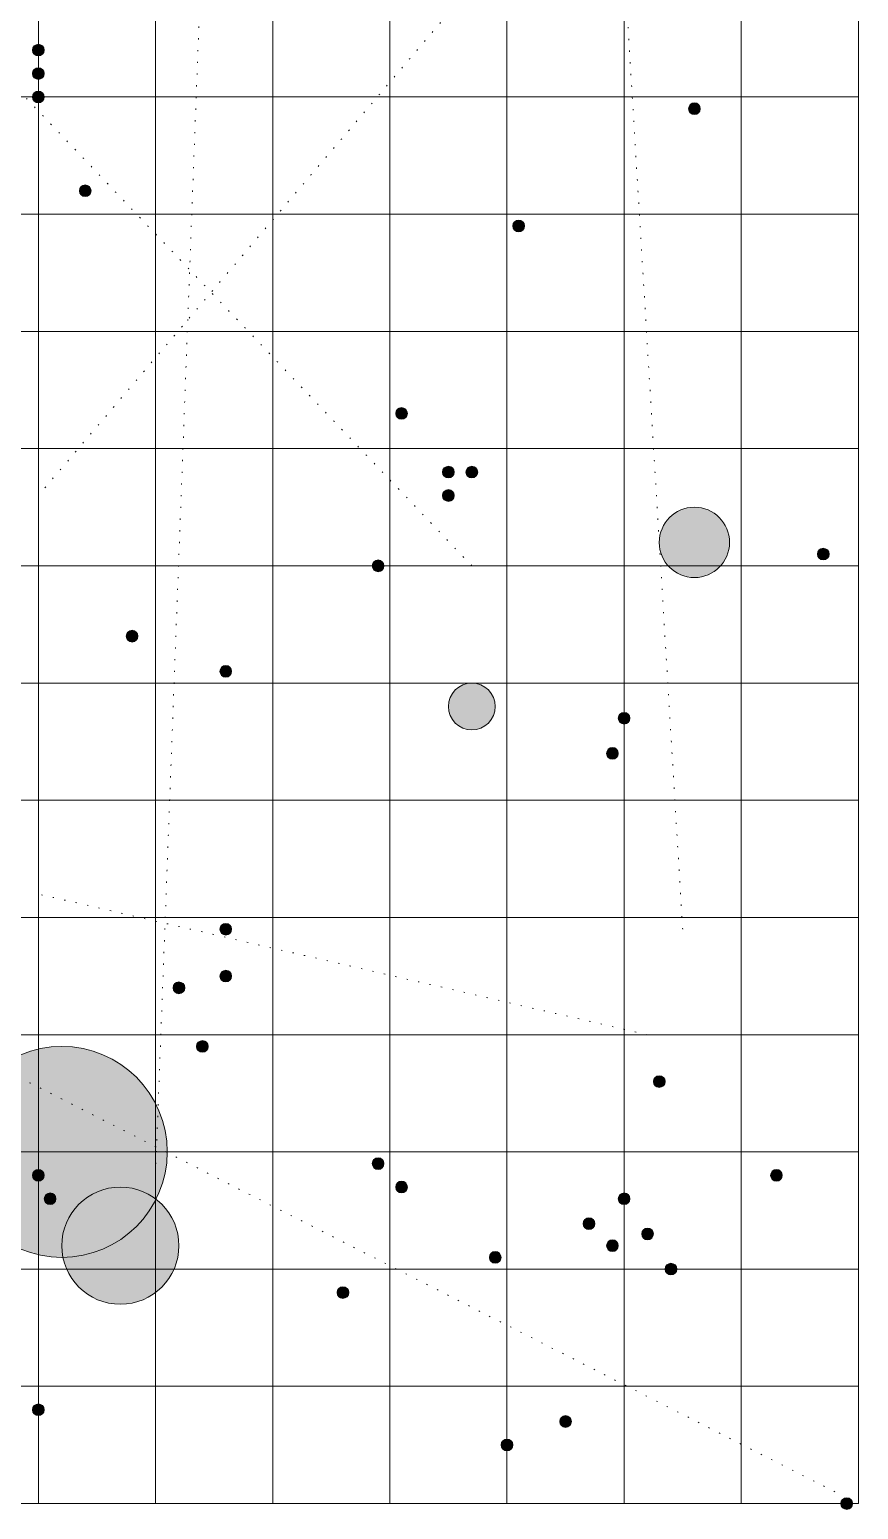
# Model space of a CAD drawing. Header units: inches. Extents: x 0 to 250, y -5 to 220.
# Drawn here: x 179.2 to 250, y -0.5 to 125.8 of the extents above; entities that cross this region are included whole.
import ezdxf

# ---------------------------------------------------------------- set-up
doc = ezdxf.new("R2010")
doc.units = ezdxf.units.IN
doc.header["$MEASUREMENT"] = 0
for name, pattern in [('AI-Linetype-13', [1, 0.1, -0.9]), ('AI-Linetype-14', [1, 0.1, -0.9]), ('AI-Linetype-28', [1, 0.1, -0.9]), ('AI-Linetype-29', [1, 0.1, -0.9]), ('AI-Linetype-30', [1, 0.1, -0.9]), ('AI-Linetype-7', [1, 0.1, -0.9])]:
    doc.linetypes.add(name, pattern=pattern)
for name, color, linetype in [('Class A Systems', 7, 'Continuous'), ('Class B Systems', 7, 'Continuous'), ('Class F Systems', 7, 'Continuous'), ('Class G Systems', 7, 'Continuous'), ('Class K Systems', 7, 'Continuous'), ('Class M Systems', 7, 'Continuous'), ('Class O Systems', 7, 'Continuous'), ('Fluxes', 7, 'Continuous'), ('Grid', 7, 'Continuous'), ('Nebulae', 7, 'Continuous')]:
    doc.layers.add(name, color=color, linetype=linetype)

msp = doc.modelspace()

# ---------------------------------------------------------------- hatches: boundary and pattern name
at = {"layer": 'Class A Systems', "true_color": 0x41ad76}
h = msp.add_hatch(color=115, dxfattribs=at)
h.dxf.hatch_style = 2
edge = h.paths.add_edge_path()
edge.add_spline(control_points=[(221.5, 109), (221.5, 108.72), (221.28, 108.5), (221, 108.5), (220.72, 108.5), (220.5, 108.72), (220.5, 109), (220.5, 109.28), (220.72, 109.5), (221, 109.5), (221.28, 109.5), (221.5, 109.28), (221.5, 109)], knot_values=[0, 0, 0, 0, 1, 1, 1, 2, 2, 2, 3, 3, 3, 4, 4, 4, 4], degree=3, periodic=1)
h = msp.add_hatch(color=115, dxfattribs=at)
h.dxf.hatch_style = 2
edge = h.paths.add_edge_path()
edge.add_spline(control_points=[(219.5, 21), (219.5, 20.72), (219.28, 20.5), (219, 20.5), (218.72, 20.5), (218.5, 20.72), (218.5, 21), (218.5, 21.28), (218.72, 21.5), (219, 21.5), (219.28, 21.5), (219.5, 21.28), (219.5, 21)], knot_values=[0, 0, 0, 0, 1, 1, 1, 2, 2, 2, 3, 3, 3, 4, 4, 4, 4], degree=3, periodic=1)
at = {"layer": 'Class B Systems', "true_color": 0xb8e0f2}
h = msp.add_hatch(color=254, dxfattribs=at)
h.dxf.hatch_style = 2
edge = h.paths.add_edge_path()
edge.add_spline(control_points=[(181.5, 26), (181.5, 25.72), (181.28, 25.5), (181, 25.5), (180.72, 25.5), (180.5, 25.72), (180.5, 26), (180.5, 26.28), (180.72, 26.5), (181, 26.5), (181.28, 26.5), (181.5, 26.28), (181.5, 26)], knot_values=[0, 0, 0, 0, 1, 1, 1, 2, 2, 2, 3, 3, 3, 4, 4, 4, 4], degree=3, periodic=1)
h = msp.add_hatch(color=254, dxfattribs=at)
h.dxf.hatch_style = 2
edge = h.paths.add_edge_path()
edge.add_spline(control_points=[(227.5, 23.88), (227.5, 23.6), (227.28, 23.38), (227, 23.38), (226.72, 23.38), (226.5, 23.6), (226.5, 23.88), (226.5, 24.15), (226.72, 24.38), (227, 24.38), (227.28, 24.38), (227.5, 24.15), (227.5, 23.88)], knot_values=[0, 0, 0, 0, 1, 1, 1, 2, 2, 2, 3, 3, 3, 4, 4, 4, 4], degree=3, periodic=1)
at = {"layer": 'Class F Systems', "true_color": 0xfffefe}
h = msp.add_hatch(color=7, dxfattribs=at)
h.dxf.hatch_style = 2
edge = h.paths.add_edge_path()
edge.add_spline(control_points=[(180.5, 122), (180.5, 121.72), (180.28, 121.5), (180, 121.5), (179.72, 121.5), (179.5, 121.72), (179.5, 122), (179.5, 122.28), (179.72, 122.5), (180, 122.5), (180.28, 122.5), (180.5, 122.28), (180.5, 122)], knot_values=[0, 0, 0, 0, 1, 1, 1, 2, 2, 2, 3, 3, 3, 4, 4, 4, 4], degree=3, periodic=1)
h = msp.add_hatch(color=7, dxfattribs=at)
h.dxf.hatch_style = 2
edge = h.paths.add_edge_path()
edge.add_spline(control_points=[(236.5, 119), (236.5, 118.72), (236.28, 118.5), (236, 118.5), (235.72, 118.5), (235.5, 118.72), (235.5, 119), (235.5, 119.28), (235.72, 119.5), (236, 119.5), (236.28, 119.5), (236.5, 119.28), (236.5, 119)], knot_values=[0, 0, 0, 0, 1, 1, 1, 2, 2, 2, 3, 3, 3, 4, 4, 4, 4], degree=3, periodic=1)
h = msp.add_hatch(color=7, dxfattribs=at)
h.dxf.hatch_style = 2
edge = h.paths.add_edge_path()
edge.add_spline(control_points=[(184.5, 112), (184.5, 111.72), (184.28, 111.5), (184, 111.5), (183.72, 111.5), (183.5, 111.72), (183.5, 112), (183.5, 112.28), (183.72, 112.5), (184, 112.5), (184.28, 112.5), (184.5, 112.28), (184.5, 112)], knot_values=[0, 0, 0, 0, 1, 1, 1, 2, 2, 2, 3, 3, 3, 4, 4, 4, 4], degree=3, periodic=1)
h = msp.add_hatch(color=7, dxfattribs=at)
h.dxf.hatch_style = 2
edge = h.paths.add_edge_path()
edge.add_spline(control_points=[(230.5, 67), (230.5, 66.72), (230.28, 66.5), (230, 66.5), (229.72, 66.5), (229.5, 66.72), (229.5, 67), (229.5, 67.28), (229.72, 67.5), (230, 67.5), (230.28, 67.5), (230.5, 67.28), (230.5, 67)], knot_values=[0, 0, 0, 0, 1, 1, 1, 2, 2, 2, 3, 3, 3, 4, 4, 4, 4], degree=3, periodic=1)
h = msp.add_hatch(color=7, dxfattribs=at)
h.dxf.hatch_style = 2
edge = h.paths.add_edge_path()
edge.add_spline(control_points=[(196.5, 49), (196.5, 48.72), (196.28, 48.5), (196, 48.5), (195.72, 48.5), (195.5, 48.72), (195.5, 49), (195.5, 49.28), (195.72, 49.5), (196, 49.5), (196.28, 49.5), (196.5, 49.28), (196.5, 49)], knot_values=[0, 0, 0, 0, 1, 1, 1, 2, 2, 2, 3, 3, 3, 4, 4, 4, 4], degree=3, periodic=1)
h = msp.add_hatch(color=7, dxfattribs=at)
h.dxf.hatch_style = 2
edge = h.paths.add_edge_path()
edge.add_spline(control_points=[(192.5, 44), (192.5, 43.72), (192.28, 43.5), (192, 43.5), (191.72, 43.5), (191.5, 43.72), (191.5, 44), (191.5, 44.28), (191.72, 44.5), (192, 44.5), (192.28, 44.5), (192.5, 44.28), (192.5, 44)], knot_values=[0, 0, 0, 0, 1, 1, 1, 2, 2, 2, 3, 3, 3, 4, 4, 4, 4], degree=3, periodic=1)
h = msp.add_hatch(color=7, dxfattribs=at)
h.dxf.hatch_style = 2
edge = h.paths.add_edge_path()
edge.add_spline(control_points=[(243.5, 28), (243.5, 27.72), (243.28, 27.5), (243, 27.5), (242.72, 27.5), (242.5, 27.72), (242.5, 28), (242.5, 28.28), (242.72, 28.5), (243, 28.5), (243.28, 28.5), (243.5, 28.28), (243.5, 28)], knot_values=[0, 0, 0, 0, 1, 1, 1, 2, 2, 2, 3, 3, 3, 4, 4, 4, 4], degree=3, periodic=1)
h = msp.add_hatch(color=7, dxfattribs=at)
h.dxf.hatch_style = 2
edge = h.paths.add_edge_path()
edge.add_spline(control_points=[(232.5, 23), (232.5, 22.72), (232.28, 22.5), (232, 22.5), (231.72, 22.5), (231.5, 22.72), (231.5, 23), (231.5, 23.28), (231.72, 23.5), (232, 23.5), (232.28, 23.5), (232.5, 23.28), (232.5, 23)], knot_values=[0, 0, 0, 0, 1, 1, 1, 2, 2, 2, 3, 3, 3, 4, 4, 4, 4], degree=3, periodic=1)
h = msp.add_hatch(color=7, dxfattribs=at)
h.dxf.hatch_style = 2
edge = h.paths.add_edge_path()
edge.add_spline(control_points=[(234.5, 20), (234.5, 19.72), (234.28, 19.5), (234, 19.5), (233.72, 19.5), (233.5, 19.72), (233.5, 20), (233.5, 20.28), (233.72, 20.5), (234, 20.5), (234.28, 20.5), (234.5, 20.28), (234.5, 20)], knot_values=[0, 0, 0, 0, 1, 1, 1, 2, 2, 2, 3, 3, 3, 4, 4, 4, 4], degree=3, periodic=1)
h = msp.add_hatch(color=7, dxfattribs=at)
h.dxf.hatch_style = 2
edge = h.paths.add_edge_path()
edge.add_spline(control_points=[(206.5, 18), (206.5, 17.72), (206.28, 17.5), (206, 17.5), (205.72, 17.5), (205.5, 17.72), (205.5, 18), (205.5, 18.28), (205.72, 18.5), (206, 18.5), (206.28, 18.5), (206.5, 18.28), (206.5, 18)], knot_values=[0, 0, 0, 0, 1, 1, 1, 2, 2, 2, 3, 3, 3, 4, 4, 4, 4], degree=3, periodic=1)
h = msp.add_hatch(color=7, dxfattribs=at)
h.dxf.hatch_style = 2
edge = h.paths.add_edge_path()
edge.add_spline(control_points=[(180.5, 8), (180.5, 7.72), (180.28, 7.5), (180, 7.5), (179.72, 7.5), (179.5, 7.72), (179.5, 8), (179.5, 8.28), (179.72, 8.5), (180, 8.5), (180.28, 8.5), (180.5, 8.28), (180.5, 8)], knot_values=[0, 0, 0, 0, 1, 1, 1, 2, 2, 2, 3, 3, 3, 4, 4, 4, 4], degree=3, periodic=1)
h = msp.add_hatch(color=7, dxfattribs=at)
h.dxf.hatch_style = 2
edge = h.paths.add_edge_path()
edge.add_spline(control_points=[(225.5, 7), (225.5, 6.72), (225.28, 6.5), (225, 6.5), (224.72, 6.5), (224.5, 6.72), (224.5, 7), (224.5, 7.28), (224.72, 7.5), (225, 7.5), (225.28, 7.5), (225.5, 7.28), (225.5, 7)], knot_values=[0, 0, 0, 0, 1, 1, 1, 2, 2, 2, 3, 3, 3, 4, 4, 4, 4], degree=3, periodic=1)
at = {"layer": 'Class G Systems', "true_color": 0xece846}
h = msp.add_hatch(color=53, dxfattribs=at)
h.dxf.hatch_style = 2
edge = h.paths.add_edge_path()
edge.add_spline(control_points=[(180.5, 124), (180.5, 123.72), (180.28, 123.5), (180, 123.5), (179.72, 123.5), (179.5, 123.72), (179.5, 124), (179.5, 124.28), (179.72, 124.5), (180, 124.5), (180.28, 124.5), (180.5, 124.28), (180.5, 124)], knot_values=[0, 0, 0, 0, 1, 1, 1, 2, 2, 2, 3, 3, 3, 4, 4, 4, 4], degree=3, periodic=1)
h = msp.add_hatch(color=53, dxfattribs=at)
h.dxf.hatch_style = 2
edge = h.paths.add_edge_path()
edge.add_spline(control_points=[(215.5, 88), (215.5, 87.72), (215.28, 87.5), (215, 87.5), (214.72, 87.5), (214.5, 87.72), (214.5, 88), (214.5, 88.28), (214.72, 88.5), (215, 88.5), (215.28, 88.5), (215.5, 88.28), (215.5, 88)], knot_values=[0, 0, 0, 0, 1, 1, 1, 2, 2, 2, 3, 3, 3, 4, 4, 4, 4], degree=3, periodic=1)
h = msp.add_hatch(color=53, dxfattribs=at)
h.dxf.hatch_style = 2
edge = h.paths.add_edge_path()
edge.add_spline(control_points=[(215.5, 86), (215.5, 85.72), (215.28, 85.5), (215, 85.5), (214.72, 85.5), (214.5, 85.72), (214.5, 86), (214.5, 86.28), (214.72, 86.5), (215, 86.5), (215.28, 86.5), (215.5, 86.28), (215.5, 86)], knot_values=[0, 0, 0, 0, 1, 1, 1, 2, 2, 2, 3, 3, 3, 4, 4, 4, 4], degree=3, periodic=1)
h = msp.add_hatch(color=53, dxfattribs=at)
h.dxf.hatch_style = 2
edge = h.paths.add_edge_path()
edge.add_spline(control_points=[(209.5, 80), (209.5, 79.72), (209.28, 79.5), (209, 79.5), (208.72, 79.5), (208.5, 79.72), (208.5, 80), (208.5, 80.28), (208.72, 80.5), (209, 80.5), (209.28, 80.5), (209.5, 80.28), (209.5, 80)], knot_values=[0, 0, 0, 0, 1, 1, 1, 2, 2, 2, 3, 3, 3, 4, 4, 4, 4], degree=3, periodic=1)
h = msp.add_hatch(color=53, dxfattribs=at)
h.dxf.hatch_style = 2
edge = h.paths.add_edge_path()
edge.add_spline(control_points=[(196.5, 71), (196.5, 70.72), (196.28, 70.5), (196, 70.5), (195.72, 70.5), (195.5, 70.72), (195.5, 71), (195.5, 71.28), (195.72, 71.5), (196, 71.5), (196.28, 71.5), (196.5, 71.28), (196.5, 71)], knot_values=[0, 0, 0, 0, 1, 1, 1, 2, 2, 2, 3, 3, 3, 4, 4, 4, 4], degree=3, periodic=1)
h = msp.add_hatch(color=53, dxfattribs=at)
h.dxf.hatch_style = 2
edge = h.paths.add_edge_path()
edge.add_spline(control_points=[(233.5, 36), (233.5, 35.72), (233.28, 35.5), (233, 35.5), (232.72, 35.5), (232.5, 35.72), (232.5, 36), (232.5, 36.28), (232.72, 36.5), (233, 36.5), (233.28, 36.5), (233.5, 36.28), (233.5, 36)], knot_values=[0, 0, 0, 0, 1, 1, 1, 2, 2, 2, 3, 3, 3, 4, 4, 4, 4], degree=3, periodic=1)
h = msp.add_hatch(color=53, dxfattribs=at)
h.dxf.hatch_style = 2
edge = h.paths.add_edge_path()
edge.add_spline(control_points=[(209.5, 29), (209.5, 28.72), (209.28, 28.5), (209, 28.5), (208.72, 28.5), (208.5, 28.72), (208.5, 29), (208.5, 29.28), (208.72, 29.5), (209, 29.5), (209.28, 29.5), (209.5, 29.28), (209.5, 29)], knot_values=[0, 0, 0, 0, 1, 1, 1, 2, 2, 2, 3, 3, 3, 4, 4, 4, 4], degree=3, periodic=1)
h = msp.add_hatch(color=53, dxfattribs=at)
h.dxf.hatch_style = 2
edge = h.paths.add_edge_path()
edge.add_spline(control_points=[(230.5, 26), (230.5, 25.72), (230.28, 25.5), (230, 25.5), (229.72, 25.5), (229.5, 25.72), (229.5, 26), (229.5, 26.28), (229.72, 26.5), (230, 26.5), (230.28, 26.5), (230.5, 26.28), (230.5, 26)], knot_values=[0, 0, 0, 0, 1, 1, 1, 2, 2, 2, 3, 3, 3, 4, 4, 4, 4], degree=3, periodic=1)
at = {"layer": 'Class K Systems', "true_color": 0xf79435}
h = msp.add_hatch(color=30, dxfattribs=at)
h.dxf.hatch_style = 2
edge = h.paths.add_edge_path()
edge.add_spline(control_points=[(180.5, 120), (180.5, 119.72), (180.28, 119.5), (180, 119.5), (179.72, 119.5), (179.5, 119.72), (179.5, 120), (179.5, 120.28), (179.72, 120.5), (180, 120.5), (180.28, 120.5), (180.5, 120.28), (180.5, 120)], knot_values=[0, 0, 0, 0, 1, 1, 1, 2, 2, 2, 3, 3, 3, 4, 4, 4, 4], degree=3, periodic=1)
h = msp.add_hatch(color=30, dxfattribs=at)
h.dxf.hatch_style = 2
edge = h.paths.add_edge_path()
edge.add_spline(control_points=[(217.5, 88), (217.5, 87.72), (217.28, 87.5), (217, 87.5), (216.72, 87.5), (216.5, 87.72), (216.5, 88), (216.5, 88.28), (216.72, 88.5), (217, 88.5), (217.28, 88.5), (217.5, 88.28), (217.5, 88)], knot_values=[0, 0, 0, 0, 1, 1, 1, 2, 2, 2, 3, 3, 3, 4, 4, 4, 4], degree=3, periodic=1)
h = msp.add_hatch(color=30, dxfattribs=at)
h.dxf.hatch_style = 2
edge = h.paths.add_edge_path()
edge.add_spline(control_points=[(196.5, 45), (196.5, 44.72), (196.28, 44.5), (196, 44.5), (195.72, 44.5), (195.5, 44.72), (195.5, 45), (195.5, 45.28), (195.72, 45.5), (196, 45.5), (196.28, 45.5), (196.5, 45.28), (196.5, 45)], knot_values=[0, 0, 0, 0, 1, 1, 1, 2, 2, 2, 3, 3, 3, 4, 4, 4, 4], degree=3, periodic=1)
h = msp.add_hatch(color=30, dxfattribs=at)
h.dxf.hatch_style = 2
edge = h.paths.add_edge_path()
edge.add_spline(control_points=[(229.5, 22), (229.5, 21.72), (229.28, 21.5), (229, 21.5), (228.72, 21.5), (228.5, 21.72), (228.5, 22), (228.5, 22.28), (228.72, 22.5), (229, 22.5), (229.28, 22.5), (229.5, 22.28), (229.5, 22)], knot_values=[0, 0, 0, 0, 1, 1, 1, 2, 2, 2, 3, 3, 3, 4, 4, 4, 4], degree=3, periodic=1)
h = msp.add_hatch(color=30, dxfattribs=at)
h.dxf.hatch_style = 2
edge = h.paths.add_edge_path()
edge.add_spline(control_points=[(220.5, 5), (220.5, 4.72), (220.28, 4.5), (220, 4.5), (219.72, 4.5), (219.5, 4.72), (219.5, 5), (219.5, 5.28), (219.72, 5.5), (220, 5.5), (220.28, 5.5), (220.5, 5.28), (220.5, 5)], knot_values=[0, 0, 0, 0, 1, 1, 1, 2, 2, 2, 3, 3, 3, 4, 4, 4, 4], degree=3, periodic=1)
at = {"layer": 'Class M Systems', "true_color": 0xeb2149}
h = msp.add_hatch(color=240, dxfattribs=at)
h.dxf.hatch_style = 2
edge = h.paths.add_edge_path()
edge.add_spline(control_points=[(211.5, 93), (211.5, 92.72), (211.28, 92.5), (211, 92.5), (210.72, 92.5), (210.5, 92.72), (210.5, 93), (210.5, 93.28), (210.72, 93.5), (211, 93.5), (211.28, 93.5), (211.5, 93.28), (211.5, 93)], knot_values=[0, 0, 0, 0, 1, 1, 1, 2, 2, 2, 3, 3, 3, 4, 4, 4, 4], degree=3, periodic=1)
h = msp.add_hatch(color=240, dxfattribs=at)
h.dxf.hatch_style = 2
edge = h.paths.add_edge_path()
edge.add_spline(control_points=[(247.5, 81), (247.5, 80.72), (247.28, 80.5), (247, 80.5), (246.72, 80.5), (246.5, 80.72), (246.5, 81), (246.5, 81.28), (246.72, 81.5), (247, 81.5), (247.28, 81.5), (247.5, 81.28), (247.5, 81)], knot_values=[0, 0, 0, 0, 1, 1, 1, 2, 2, 2, 3, 3, 3, 4, 4, 4, 4], degree=3, periodic=1)
h = msp.add_hatch(color=240, dxfattribs=at)
h.dxf.hatch_style = 2
edge = h.paths.add_edge_path()
edge.add_spline(control_points=[(188.5, 74), (188.5, 73.72), (188.28, 73.5), (188, 73.5), (187.72, 73.5), (187.5, 73.72), (187.5, 74), (187.5, 74.28), (187.72, 74.5), (188, 74.5), (188.28, 74.5), (188.5, 74.28), (188.5, 74)], knot_values=[0, 0, 0, 0, 1, 1, 1, 2, 2, 2, 3, 3, 3, 4, 4, 4, 4], degree=3, periodic=1)
h = msp.add_hatch(color=240, dxfattribs=at)
h.dxf.hatch_style = 2
edge = h.paths.add_edge_path()
edge.add_spline(control_points=[(194.5, 39), (194.5, 38.72), (194.28, 38.5), (194, 38.5), (193.72, 38.5), (193.5, 38.72), (193.5, 39), (193.5, 39.28), (193.72, 39.5), (194, 39.5), (194.28, 39.5), (194.5, 39.28), (194.5, 39)], knot_values=[0, 0, 0, 0, 1, 1, 1, 2, 2, 2, 3, 3, 3, 4, 4, 4, 4], degree=3, periodic=1)
h = msp.add_hatch(color=240, dxfattribs=at)
h.dxf.hatch_style = 2
edge = h.paths.add_edge_path()
edge.add_spline(control_points=[(180.5, 28), (180.5, 27.72), (180.28, 27.5), (180, 27.5), (179.72, 27.5), (179.5, 27.72), (179.5, 28), (179.5, 28.28), (179.72, 28.5), (180, 28.5), (180.28, 28.5), (180.5, 28.28), (180.5, 28)], knot_values=[0, 0, 0, 0, 1, 1, 1, 2, 2, 2, 3, 3, 3, 4, 4, 4, 4], degree=3, periodic=1)
h = msp.add_hatch(color=240, dxfattribs=at)
h.dxf.hatch_style = 2
edge = h.paths.add_edge_path()
edge.add_spline(control_points=[(211.5, 27), (211.5, 26.72), (211.28, 26.5), (211, 26.5), (210.72, 26.5), (210.5, 26.72), (210.5, 27), (210.5, 27.28), (210.72, 27.5), (211, 27.5), (211.28, 27.5), (211.5, 27.28), (211.5, 27)], knot_values=[0, 0, 0, 0, 1, 1, 1, 2, 2, 2, 3, 3, 3, 4, 4, 4, 4], degree=3, periodic=1)
h = msp.add_hatch(color=240, dxfattribs=at)
h.dxf.hatch_style = 2
edge = h.paths.add_edge_path()
edge.add_spline(control_points=[(249.5, 0), (249.5, -0.28), (249.28, -0.5), (249, -0.5), (248.72, -0.5), (248.5, -0.28), (248.5, 0), (248.5, 0.28), (248.72, 0.5), (249, 0.5), (249.28, 0.5), (249.5, 0.28), (249.5, 0)], knot_values=[0, 0, 0, 0, 1, 1, 1, 2, 2, 2, 3, 3, 3, 4, 4, 4, 4], degree=3, periodic=1)
at = {"layer": 'Class O Systems', "true_color": 0x4252a3}
h = msp.add_hatch(color=175, dxfattribs=at)
h.dxf.hatch_style = 2
edge = h.paths.add_edge_path()
edge.add_spline(control_points=[(229.5, 64), (229.5, 63.72), (229.28, 63.5), (229, 63.5), (228.72, 63.5), (228.5, 63.72), (228.5, 64), (228.5, 64.28), (228.72, 64.5), (229, 64.5), (229.28, 64.5), (229.5, 64.28), (229.5, 64)], knot_values=[0, 0, 0, 0, 1, 1, 1, 2, 2, 2, 3, 3, 3, 4, 4, 4, 4], degree=3, periodic=1)
at = {"layer": 'Nebulae', "true_color": 0x7fc7b2}
h = msp.add_hatch(color=123, dxfattribs=at)
h.dxf.hatch_style = 2
edge = h.paths.add_edge_path()
edge.add_spline(control_points=[(239, 82), (239, 80.34), (237.66, 79), (236, 79), (234.34, 79), (233, 80.34), (233, 82), (233, 83.66), (234.34, 85), (236, 85), (237.66, 85), (239, 83.66), (239, 82)], knot_values=[0, 0, 0, 0, 1, 1, 1, 2, 2, 2, 3, 3, 3, 4, 4, 4, 4], degree=3, periodic=1)
h = msp.add_hatch(color=123, dxfattribs=at)
h.dxf.hatch_style = 2
edge = h.paths.add_edge_path()
edge.add_spline(control_points=[(219, 68), (219, 66.9), (218.1, 66), (217, 66), (215.9, 66), (215, 66.9), (215, 68), (215, 69.1), (215.9, 70), (217, 70), (218.1, 70), (219, 69.1), (219, 68)], knot_values=[0, 0, 0, 0, 1, 1, 1, 2, 2, 2, 3, 3, 3, 4, 4, 4, 4], degree=3, periodic=1)
h = msp.add_hatch(color=123, dxfattribs=at)
h.dxf.hatch_style = 2
edge = h.paths.add_edge_path()
edge.add_spline(control_points=[(191, 30), (191, 25.03), (186.97, 21), (182, 21), (177.03, 21), (173, 25.03), (173, 30), (173, 34.97), (177.03, 39), (182, 39), (186.97, 39), (191, 34.97), (191, 30)], knot_values=[0, 0, 0, 0, 1, 1, 1, 2, 2, 2, 3, 3, 3, 4, 4, 4, 4], degree=3, periodic=1)
h = msp.add_hatch(color=123, dxfattribs=at)
h.dxf.hatch_style = 2
edge = h.paths.add_edge_path()
edge.add_spline(control_points=[(192, 22), (192, 19.24), (189.76, 17), (187, 17), (184.24, 17), (182, 19.24), (182, 22), (182, 24.76), (184.24, 27), (187, 27), (189.76, 27), (192, 24.76), (192, 22)], knot_values=[0, 0, 0, 0, 1, 1, 1, 2, 2, 2, 3, 3, 3, 4, 4, 4, 4], degree=3, periodic=1)

# ---------------------------------------------------------------- linework, layer by layer
at = {"layer": 'Class A Systems', "color": 250, "lineweight": 5, "true_color": 0x231f20}
for points in [[(221.5, 109), (221.5, 108.72), (221.28, 108.5), (221, 108.5), (220.72, 108.5), (220.5, 108.72), (220.5, 109), (220.5, 109.28), (220.72, 109.5), (221, 109.5), (221.28, 109.5), (221.5, 109.28), (221.5, 109)], [(219.5, 21), (219.5, 20.72), (219.28, 20.5), (219, 20.5), (218.72, 20.5), (218.5, 20.72), (218.5, 21), (218.5, 21.28), (218.72, 21.5), (219, 21.5), (219.28, 21.5), (219.5, 21.28), (219.5, 21)]]:
    msp.add_open_spline(points, degree=3, knots=[0, 0, 0, 0, 1, 1, 1, 2, 2, 2, 3, 3, 3, 4, 4, 4, 4], dxfattribs=at)
at = {"layer": 'Class B Systems', "color": 250, "lineweight": 5, "true_color": 0x231f20}
for points in [[(181.5, 26), (181.5, 25.72), (181.28, 25.5), (181, 25.5), (180.72, 25.5), (180.5, 25.72), (180.5, 26), (180.5, 26.28), (180.72, 26.5), (181, 26.5), (181.28, 26.5), (181.5, 26.28), (181.5, 26)], [(227.5, 23.88), (227.5, 23.6), (227.28, 23.38), (227, 23.38), (226.72, 23.38), (226.5, 23.6), (226.5, 23.88), (226.5, 24.15), (226.72, 24.38), (227, 24.38), (227.28, 24.38), (227.5, 24.15), (227.5, 23.88)]]:
    msp.add_open_spline(points, degree=3, knots=[0, 0, 0, 0, 1, 1, 1, 2, 2, 2, 3, 3, 3, 4, 4, 4, 4], dxfattribs=at)
at = {"layer": 'Class F Systems', "color": 250, "lineweight": 5, "true_color": 0x231f20}
for points in [[(180.5, 122), (180.5, 121.72), (180.28, 121.5), (180, 121.5), (179.72, 121.5), (179.5, 121.72), (179.5, 122), (179.5, 122.28), (179.72, 122.5), (180, 122.5), (180.28, 122.5), (180.5, 122.28), (180.5, 122)], [(236.5, 119), (236.5, 118.72), (236.28, 118.5), (236, 118.5), (235.72, 118.5), (235.5, 118.72), (235.5, 119), (235.5, 119.28), (235.72, 119.5), (236, 119.5), (236.28, 119.5), (236.5, 119.28), (236.5, 119)], [(184.5, 112), (184.5, 111.72), (184.28, 111.5), (184, 111.5), (183.72, 111.5), (183.5, 111.72), (183.5, 112), (183.5, 112.28), (183.72, 112.5), (184, 112.5), (184.28, 112.5), (184.5, 112.28), (184.5, 112)], [(230.5, 67), (230.5, 66.72), (230.28, 66.5), (230, 66.5), (229.72, 66.5), (229.5, 66.72), (229.5, 67), (229.5, 67.28), (229.72, 67.5), (230, 67.5), (230.28, 67.5), (230.5, 67.28), (230.5, 67)], [(196.5, 49), (196.5, 48.72), (196.28, 48.5), (196, 48.5), (195.72, 48.5), (195.5, 48.72), (195.5, 49), (195.5, 49.28), (195.72, 49.5), (196, 49.5), (196.28, 49.5), (196.5, 49.28), (196.5, 49)], [(192.5, 44), (192.5, 43.72), (192.28, 43.5), (192, 43.5), (191.72, 43.5), (191.5, 43.72), (191.5, 44), (191.5, 44.28), (191.72, 44.5), (192, 44.5), (192.28, 44.5), (192.5, 44.28), (192.5, 44)], [(243.5, 28), (243.5, 27.72), (243.28, 27.5), (243, 27.5), (242.72, 27.5), (242.5, 27.72), (242.5, 28), (242.5, 28.28), (242.72, 28.5), (243, 28.5), (243.28, 28.5), (243.5, 28.28), (243.5, 28)], [(232.5, 23), (232.5, 22.72), (232.28, 22.5), (232, 22.5), (231.72, 22.5), (231.5, 22.72), (231.5, 23), (231.5, 23.28), (231.72, 23.5), (232, 23.5), (232.28, 23.5), (232.5, 23.28), (232.5, 23)], [(234.5, 20), (234.5, 19.72), (234.28, 19.5), (234, 19.5), (233.72, 19.5), (233.5, 19.72), (233.5, 20), (233.5, 20.28), (233.72, 20.5), (234, 20.5), (234.28, 20.5), (234.5, 20.28), (234.5, 20)], [(206.5, 18), (206.5, 17.72), (206.28, 17.5), (206, 17.5), (205.72, 17.5), (205.5, 17.72), (205.5, 18), (205.5, 18.28), (205.72, 18.5), (206, 18.5), (206.28, 18.5), (206.5, 18.28), (206.5, 18)], [(180.5, 8), (180.5, 7.72), (180.28, 7.5), (180, 7.5), (179.72, 7.5), (179.5, 7.72), (179.5, 8), (179.5, 8.28), (179.72, 8.5), (180, 8.5), (180.28, 8.5), (180.5, 8.28), (180.5, 8)], [(225.5, 7), (225.5, 6.72), (225.28, 6.5), (225, 6.5), (224.72, 6.5), (224.5, 6.72), (224.5, 7), (224.5, 7.28), (224.72, 7.5), (225, 7.5), (225.28, 7.5), (225.5, 7.28), (225.5, 7)]]:
    msp.add_open_spline(points, degree=3, knots=[0, 0, 0, 0, 1, 1, 1, 2, 2, 2, 3, 3, 3, 4, 4, 4, 4], dxfattribs=at)
at = {"layer": 'Class G Systems', "color": 250, "lineweight": 5, "true_color": 0x231f20}
for points in [[(180.5, 124), (180.5, 123.72), (180.28, 123.5), (180, 123.5), (179.72, 123.5), (179.5, 123.72), (179.5, 124), (179.5, 124.28), (179.72, 124.5), (180, 124.5), (180.28, 124.5), (180.5, 124.28), (180.5, 124)], [(215.5, 88), (215.5, 87.72), (215.28, 87.5), (215, 87.5), (214.72, 87.5), (214.5, 87.72), (214.5, 88), (214.5, 88.28), (214.72, 88.5), (215, 88.5), (215.28, 88.5), (215.5, 88.28), (215.5, 88)], [(215.5, 86), (215.5, 85.72), (215.28, 85.5), (215, 85.5), (214.72, 85.5), (214.5, 85.72), (214.5, 86), (214.5, 86.28), (214.72, 86.5), (215, 86.5), (215.28, 86.5), (215.5, 86.28), (215.5, 86)], [(209.5, 80), (209.5, 79.72), (209.28, 79.5), (209, 79.5), (208.72, 79.5), (208.5, 79.72), (208.5, 80), (208.5, 80.28), (208.72, 80.5), (209, 80.5), (209.28, 80.5), (209.5, 80.28), (209.5, 80)], [(196.5, 71), (196.5, 70.72), (196.28, 70.5), (196, 70.5), (195.72, 70.5), (195.5, 70.72), (195.5, 71), (195.5, 71.28), (195.72, 71.5), (196, 71.5), (196.28, 71.5), (196.5, 71.28), (196.5, 71)], [(233.5, 36), (233.5, 35.72), (233.28, 35.5), (233, 35.5), (232.72, 35.5), (232.5, 35.72), (232.5, 36), (232.5, 36.28), (232.72, 36.5), (233, 36.5), (233.28, 36.5), (233.5, 36.28), (233.5, 36)], [(209.5, 29), (209.5, 28.72), (209.28, 28.5), (209, 28.5), (208.72, 28.5), (208.5, 28.72), (208.5, 29), (208.5, 29.28), (208.72, 29.5), (209, 29.5), (209.28, 29.5), (209.5, 29.28), (209.5, 29)], [(230.5, 26), (230.5, 25.72), (230.28, 25.5), (230, 25.5), (229.72, 25.5), (229.5, 25.72), (229.5, 26), (229.5, 26.28), (229.72, 26.5), (230, 26.5), (230.28, 26.5), (230.5, 26.28), (230.5, 26)]]:
    msp.add_open_spline(points, degree=3, knots=[0, 0, 0, 0, 1, 1, 1, 2, 2, 2, 3, 3, 3, 4, 4, 4, 4], dxfattribs=at)
at = {"layer": 'Class K Systems', "color": 250, "lineweight": 5, "true_color": 0x231f20}
for points in [[(180.5, 120), (180.5, 119.72), (180.28, 119.5), (180, 119.5), (179.72, 119.5), (179.5, 119.72), (179.5, 120), (179.5, 120.28), (179.72, 120.5), (180, 120.5), (180.28, 120.5), (180.5, 120.28), (180.5, 120)], [(217.5, 88), (217.5, 87.72), (217.28, 87.5), (217, 87.5), (216.72, 87.5), (216.5, 87.72), (216.5, 88), (216.5, 88.28), (216.72, 88.5), (217, 88.5), (217.28, 88.5), (217.5, 88.28), (217.5, 88)], [(196.5, 45), (196.5, 44.72), (196.28, 44.5), (196, 44.5), (195.72, 44.5), (195.5, 44.72), (195.5, 45), (195.5, 45.28), (195.72, 45.5), (196, 45.5), (196.28, 45.5), (196.5, 45.28), (196.5, 45)], [(229.5, 22), (229.5, 21.72), (229.28, 21.5), (229, 21.5), (228.72, 21.5), (228.5, 21.72), (228.5, 22), (228.5, 22.28), (228.72, 22.5), (229, 22.5), (229.28, 22.5), (229.5, 22.28), (229.5, 22)], [(220.5, 5), (220.5, 4.72), (220.28, 4.5), (220, 4.5), (219.72, 4.5), (219.5, 4.72), (219.5, 5), (219.5, 5.28), (219.72, 5.5), (220, 5.5), (220.28, 5.5), (220.5, 5.28), (220.5, 5)]]:
    msp.add_open_spline(points, degree=3, knots=[0, 0, 0, 0, 1, 1, 1, 2, 2, 2, 3, 3, 3, 4, 4, 4, 4], dxfattribs=at)
at = {"layer": 'Class M Systems', "color": 250, "lineweight": 5, "true_color": 0x231f20}
for points in [[(211.5, 93), (211.5, 92.72), (211.28, 92.5), (211, 92.5), (210.72, 92.5), (210.5, 92.72), (210.5, 93), (210.5, 93.28), (210.72, 93.5), (211, 93.5), (211.28, 93.5), (211.5, 93.28), (211.5, 93)], [(247.5, 81), (247.5, 80.72), (247.28, 80.5), (247, 80.5), (246.72, 80.5), (246.5, 80.72), (246.5, 81), (246.5, 81.28), (246.72, 81.5), (247, 81.5), (247.28, 81.5), (247.5, 81.28), (247.5, 81)], [(188.5, 74), (188.5, 73.72), (188.28, 73.5), (188, 73.5), (187.72, 73.5), (187.5, 73.72), (187.5, 74), (187.5, 74.28), (187.72, 74.5), (188, 74.5), (188.28, 74.5), (188.5, 74.28), (188.5, 74)], [(194.5, 39), (194.5, 38.72), (194.28, 38.5), (194, 38.5), (193.72, 38.5), (193.5, 38.72), (193.5, 39), (193.5, 39.28), (193.72, 39.5), (194, 39.5), (194.28, 39.5), (194.5, 39.28), (194.5, 39)], [(180.5, 28), (180.5, 27.72), (180.28, 27.5), (180, 27.5), (179.72, 27.5), (179.5, 27.72), (179.5, 28), (179.5, 28.28), (179.72, 28.5), (180, 28.5), (180.28, 28.5), (180.5, 28.28), (180.5, 28)], [(211.5, 27), (211.5, 26.72), (211.28, 26.5), (211, 26.5), (210.72, 26.5), (210.5, 26.72), (210.5, 27), (210.5, 27.28), (210.72, 27.5), (211, 27.5), (211.28, 27.5), (211.5, 27.28), (211.5, 27)], [(249.5, 0), (249.5, -0.28), (249.28, -0.5), (249, -0.5), (248.72, -0.5), (248.5, -0.28), (248.5, 0), (248.5, 0.28), (248.72, 0.5), (249, 0.5), (249.28, 0.5), (249.5, 0.28), (249.5, 0)]]:
    msp.add_open_spline(points, degree=3, knots=[0, 0, 0, 0, 1, 1, 1, 2, 2, 2, 3, 3, 3, 4, 4, 4, 4], dxfattribs=at)
at = {"layer": 'Class O Systems', "color": 250, "lineweight": 5, "true_color": 0x231f20}
msp.add_open_spline([(229.5, 64), (229.5, 63.72), (229.28, 63.5), (229, 63.5), (228.72, 63.5), (228.5, 63.72), (228.5, 64), (228.5, 64.28), (228.72, 64.5), (229, 64.5), (229.28, 64.5), (229.5, 64.28), (229.5, 64)], degree=3, knots=[0, 0, 0, 0, 1, 1, 1, 2, 2, 2, 3, 3, 3, 4, 4, 4, 4], dxfattribs=at)
at = {"layer": 'Fluxes', "color": 197, "linetype": 'AI-Linetype-28', "lineweight": 5, "true_color": 0x652c90}
msp.add_lwpolyline([(237, 153), (180, 86)], dxfattribs=at)
at = {"layer": 'Fluxes', "color": 197, "linetype": 'AI-Linetype-29', "lineweight": 5, "true_color": 0x652c90}
msp.add_lwpolyline([(235, 49), (229, 148)], dxfattribs=at)
at = {"layer": 'Fluxes', "color": 197, "linetype": 'AI-Linetype-14', "lineweight": 5, "true_color": 0x652c90}
msp.add_lwpolyline([(194, 134), (190, 28)], dxfattribs=at)
at = {"layer": 'Fluxes', "color": 197, "linetype": 'AI-Linetype-7', "lineweight": 5, "true_color": 0x652c90}
msp.add_lwpolyline([(217, 80), (176, 123)], dxfattribs=at)
at = {"layer": 'Fluxes', "color": 197, "linetype": 'AI-Linetype-30', "lineweight": 5, "true_color": 0x652c90}
msp.add_lwpolyline([(248, 1), (55, 99)], dxfattribs=at)
at = {"layer": 'Fluxes', "color": 197, "linetype": 'AI-Linetype-13', "lineweight": 5, "true_color": 0x652c90}
msp.add_lwpolyline([(232, 40), (180, 52)], dxfattribs=at)
at = {"layer": 'Grid', "color": 254, "lineweight": 9, "true_color": 0xc8e3c2}
for points in [[(0, 220), (250, 220), (250, 0), (0, 0), (0, 220)], [(180, 220), (180, 0)], [(190, 220), (190, 0)], [(200, 220), (200, 0)], [(210, 220), (210, 0)], [(220, 220), (220, 0)], [(230, 220), (230, 0)], [(240, 220), (240, 0)], [(0, 120), (250, 120)], [(0, 110), (250, 110)], [(0, 100), (250, 100)], [(0, 90), (250, 90)], [(0, 80), (250, 80)], [(0, 70), (250, 70)], [(0, 60), (250, 60)], [(0, 50), (250, 50)], [(0, 40), (250, 40)], [(0, 30), (250, 30)], [(0, 20), (250, 20)], [(0, 10), (250, 10)]]:
    msp.add_lwpolyline(points, dxfattribs=at)
at = {"layer": 'Nebulae', "color": 253, "lineweight": 9, "true_color": 0x96aba0}
for points in [[(239, 82), (239, 80.34), (237.66, 79), (236, 79), (234.34, 79), (233, 80.34), (233, 82), (233, 83.66), (234.34, 85), (236, 85), (237.66, 85), (239, 83.66), (239, 82)], [(219, 68), (219, 66.9), (218.1, 66), (217, 66), (215.9, 66), (215, 66.9), (215, 68), (215, 69.1), (215.9, 70), (217, 70), (218.1, 70), (219, 69.1), (219, 68)], [(191, 30), (191, 25.03), (186.97, 21), (182, 21), (177.03, 21), (173, 25.03), (173, 30), (173, 34.97), (177.03, 39), (182, 39), (186.97, 39), (191, 34.97), (191, 30)], [(192, 22), (192, 19.24), (189.76, 17), (187, 17), (184.24, 17), (182, 19.24), (182, 22), (182, 24.76), (184.24, 27), (187, 27), (189.76, 27), (192, 24.76), (192, 22)]]:
    msp.add_open_spline(points, degree=3, knots=[0, 0, 0, 0, 1, 1, 1, 2, 2, 2, 3, 3, 3, 4, 4, 4, 4], dxfattribs=at)

doc.saveas('drawing.dxf')
